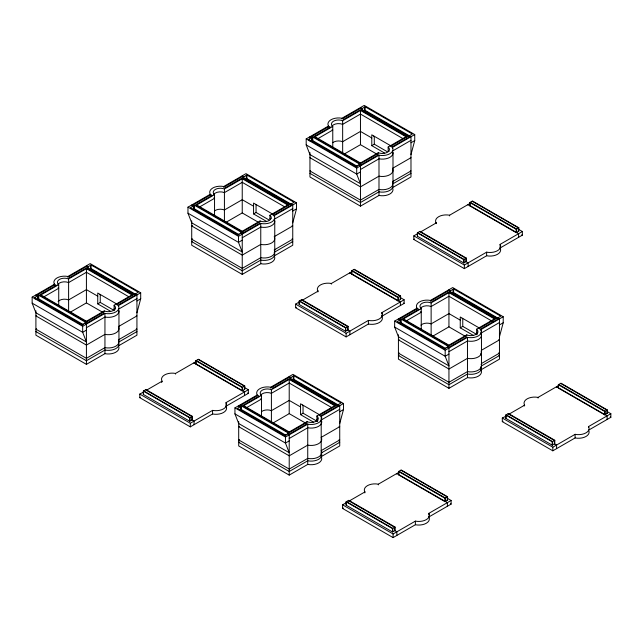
<?xml version="1.0" encoding="UTF-8"?>
<svg xmlns="http://www.w3.org/2000/svg" width="643" height="643" viewBox="0 0 643 643"><rect width="100%" height="100%" fill="white"/><g stroke="black" fill="none" stroke-linecap="round" stroke-linejoin="round"><path stroke-width="0.96" d="M136.935 312.779L140.696 298.802L140.696 292.774L90.181 263.614L67.893 276.474A10.626 6.133 0 0 0 56.986 277.953A10.626 6.133 0 0 0 54.43 284.246L54.43 285.154M292.75 222.824L296.503 208.846L296.503 202.818L245.988 173.65L223.708 186.518A10.626 6.133 0 0 0 212.801 187.997A10.626 6.133 0 0 0 210.245 194.29L210.245 194.966M410.981 154.561L414.735 140.584L414.735 134.556L364.219 105.396L341.939 118.256A10.626 6.133 0 0 0 331.032 119.735A10.626 6.133 0 0 0 328.477 126.028L328.477 126.711M339.729 423.528L343.483 409.551L343.483 403.523L292.967 374.363L270.687 387.231A10.626 6.133 0 0 0 259.78 388.702A10.626 6.133 0 0 0 257.224 395.003L257.224 395.678M499.458 336.739L503.212 322.762L503.212 316.734L452.696 287.566L430.416 300.434A10.626 6.133 0 0 0 419.509 301.913A10.626 6.133 0 0 0 416.953 308.206L416.953 308.881M32.15 297.114L82.666 326.274L82.666 332.302L86.419 341.947L35.904 312.779L32.15 303.142L32.15 297.114L54.43 284.246M187.965 207.159L238.481 236.319L238.481 242.347L242.234 251.984L191.718 222.824L187.965 213.179L187.965 207.159L210.245 194.29M306.189 138.896L356.704 168.064L356.704 174.084L360.466 183.729L309.95 154.561L306.189 144.924L306.189 138.896L328.477 126.028M243.279 177.147L242.234 176.544L224.335 186.88L225.589 187.603L242.234 177.99L288.988 204.988L272.343 214.601L273.596 215.317L291.496 204.988L290.451 204.386M38.725 295.241L34.577 297.637L81.749 324.876L85.897 322.481L38.725 295.241L38.725 298.858L83.325 324.611M91.121 264.996L87.151 267.287L134.323 294.518L138.293 292.235L91.121 264.996L91.121 268.613L135.721 294.365M194.54 205.286L190.392 207.681L237.564 234.92L241.712 232.525L194.54 205.286L194.54 208.903L239.14 234.655M246.928 175.041L242.966 177.331L290.138 204.562L294.108 202.272L246.928 175.041L246.928 178.658L290.676 203.911M312.771 137.031L308.616 139.427L355.796 166.658L359.943 164.262L312.771 137.031L312.771 140.64L357.371 166.392M365.16 106.778L361.197 109.069L408.369 136.308L412.332 134.017L365.16 106.778L365.16 110.395L364.533 110.757L364.533 107.14M40.919 295.619L40.919 294.944L58.73 284.656A7.081 4.091 0 0 1 59.494 279.4A7.081 4.091 0 0 1 68.608 278.958L86.419 268.67L131.928 294.944L131.928 295.619M196.726 205.664L196.726 204.988L214.545 194.7A7.081 4.091 0 0 1 215.309 189.444A7.081 4.091 0 0 1 224.423 189.002L242.234 178.714L287.743 204.988L287.743 205.664M314.957 137.401L314.957 136.726L332.769 126.446A7.081 4.091 0 0 1 333.54 121.181A7.081 4.091 0 0 1 342.655 120.739L360.466 110.451L405.966 136.726L405.966 137.401M38.725 298.858L37.575 299.525L37.575 295.909L35.904 294.944L35.904 295.619M90.494 265.358L90.494 268.975L91.121 268.613M194.54 208.903L193.39 209.57L193.39 205.953L191.718 204.988L191.718 205.664M246.301 175.402L246.301 179.019L246.928 178.658M312.771 140.64L311.622 141.307L311.622 137.69L309.95 136.726L309.95 137.401M43.877 296.849L58.73 288.273A7.081 4.091 0 0 1 58.127 287.694M199.684 206.893L214.545 198.317A7.081 4.091 0 0 1 213.942 197.731M317.915 138.639L332.769 130.055A7.081 4.091 0 0 1 332.174 129.476M36.53 315.552L35.904 315.914L86.419 345.074L104.946 334.384A10.626 6.133 0 0 0 115.603 333.05A10.626 6.133 0 0 0 118.609 326.998M192.345 225.597L191.718 225.958L242.234 255.118L260.761 244.42A10.626 6.133 0 0 0 271.667 242.95A10.626 6.133 0 0 0 274.223 236.648L292.75 225.958L292.123 225.597M310.577 157.334L309.95 157.696L360.466 186.864L378.992 176.166A10.626 6.133 0 0 0 389.899 174.687A10.626 6.133 0 0 0 392.455 168.394L410.981 157.696L410.355 157.334M36.53 328.806L35.904 329.168L86.419 358.336L104.946 347.638A10.626 6.133 0 0 0 115.603 346.304A10.626 6.133 0 0 0 118.609 340.26M192.345 238.85L191.718 239.212L242.234 268.38L260.761 257.682A10.626 6.133 0 0 0 271.667 256.203A10.626 6.133 0 0 0 274.223 249.91L292.75 239.212L292.123 238.85M310.577 170.588L309.95 170.95L360.466 200.118L378.992 189.42A10.626 6.133 0 0 0 389.899 187.949A10.626 6.133 0 0 0 392.455 181.647L410.981 170.95L410.355 170.588M36.53 331.217L35.904 331.579L86.419 360.747L104.946 350.049A10.626 6.133 0 0 0 115.603 348.715A10.626 6.133 0 0 0 118.609 342.663M192.345 241.262L191.718 241.623L242.234 270.783L260.761 260.094A10.626 6.133 0 0 0 271.667 258.615A10.626 6.133 0 0 0 274.223 252.321L292.75 241.623L292.123 241.262M310.577 172.999L309.95 173.361L360.466 202.529L378.992 191.831A10.626 6.133 0 0 0 389.899 190.352A10.626 6.133 0 0 0 392.455 184.059L410.981 173.361L410.355 172.999M70.834 311.895L86.419 302.901L102.776 312.337M226.649 221.939L242.234 212.937L257.875 221.972M344.881 153.677L360.466 144.683L376.814 154.119M117.034 304.179L97.744 293.047L97.744 303.874L100.252 302.427L113.104 309.854M272.849 214.223L253.559 203.084L253.559 213.918L256.059 212.471L268.919 219.898M390.253 145.487L371.783 134.829L371.783 145.656L374.29 144.209L387.15 151.635M40.919 294.944L86.419 321.219L104.23 310.931A7.081 4.091 0 0 0 113.345 310.489A7.081 4.091 0 0 0 114.116 305.224L131.928 294.944M196.726 204.988L242.234 231.255L260.045 220.975A7.081 4.091 0 0 0 269.16 220.533A7.081 4.091 0 0 0 269.923 215.268L287.743 204.988M314.957 136.726L360.466 163L378.277 152.713A7.081 4.091 0 0 0 387.391 152.27A7.081 4.091 0 0 0 388.155 147.014L405.966 136.726M82.666 326.274L104.946 313.414A10.626 6.133 0 0 0 115.853 311.935A10.626 6.133 0 0 0 118.408 305.642L140.696 292.774M238.481 236.319L260.761 223.459A10.626 6.133 0 0 0 271.667 221.98A10.626 6.133 0 0 0 274.223 215.678L296.503 202.818M356.704 168.064L378.992 155.196A10.626 6.133 0 0 0 389.899 153.717A10.626 6.133 0 0 0 392.455 147.424L414.735 134.556M115.177 308.23L114.116 308.841A7.081 4.091 0 0 1 114.952 309.749M270.526 219.472A7.081 4.091 0 0 0 269.923 218.885L270.984 218.274M86.419 327.721L104.946 317.031A10.626 6.133 0 0 0 115.603 315.697A10.626 6.133 0 0 0 118.609 309.645M118.408 309.259L136.935 298.561M242.234 237.765L260.761 227.067A10.626 6.133 0 0 0 271.667 225.597A10.626 6.133 0 0 0 274.223 219.295L292.75 208.605M360.466 169.503L378.992 158.813A10.626 6.133 0 0 0 389.899 157.334A10.626 6.133 0 0 0 392.455 151.041L410.981 140.343M86.419 330.132L82.666 332.302L32.15 303.142M136.935 300.972L140.696 298.802M242.234 240.177L238.481 242.347L187.965 213.179M292.75 211.008L296.503 208.846M360.466 171.914L356.704 174.084L306.189 144.924M410.981 142.754L414.735 140.584M118.408 326.612L136.935 315.914L136.308 315.552M118.408 339.866L136.935 329.168L136.308 328.806M118.408 342.277L136.935 331.579L136.308 331.217M35.904 310.81L35.904 335.196L86.419 364.356L104.946 353.666A10.626 6.133 0 0 0 115.603 352.332A10.626 6.133 0 0 0 118.609 346.28M118.408 345.894L136.935 335.196L136.935 294.944L135.263 293.98M191.718 220.854L191.718 245.24L242.234 274.4L260.761 263.71A10.626 6.133 0 0 0 271.667 262.231A10.626 6.133 0 0 0 274.223 255.93L292.75 245.24L292.75 204.988L291.078 204.024M309.95 152.592L309.95 176.978L360.466 206.146L378.992 195.448A10.626 6.133 0 0 0 389.899 193.969A10.626 6.133 0 0 0 392.455 187.676L410.981 176.978L410.981 136.726L365.16 110.395M143.341 391.065L145.945 389.554L192.289 416.31L192.289 419.686L189.677 421.189L143.341 394.44L143.341 391.065L189.677 417.813L192.289 416.31M195.834 360.755L198.446 359.244L244.782 386.001L244.782 389.377L242.17 390.88L195.834 364.131L195.834 360.755L242.17 387.504L244.782 386.001M299.148 301.101L301.76 299.598L348.096 326.355L348.096 329.73L345.492 331.233L299.148 304.477L299.148 301.101L345.492 327.858L348.096 326.355M351.649 270.799L354.253 269.288L400.597 296.045L400.597 299.421L397.985 300.924L351.649 274.167L351.649 270.799L397.985 297.548L400.597 296.045M417.379 232.846L419.992 231.335L466.328 258.092L466.328 261.468L463.716 262.971L417.379 236.222L417.379 232.846L463.716 259.603L466.328 258.092M469.872 202.537L472.484 201.026L518.829 227.783L518.829 231.159L516.216 232.662L469.872 205.913L469.872 202.537L516.216 229.294L518.829 227.783M226.047 406.215L248.335 393.355L248.335 389.738L226.047 402.598L226.047 406.215A10.626 6.133 0 0 1 223.491 412.517A10.626 6.133 0 0 1 212.584 413.988L190.304 426.856L139.788 397.687L139.788 394.079L143.678 391.981M147.022 389.899L162.068 381.211A10.626 6.133 0 0 1 164.624 374.917A10.626 6.133 0 0 1 175.531 373.438L196.404 361.382M381.862 315.359L381.862 316.26A10.626 6.133 0 0 1 379.306 322.553A10.626 6.133 0 0 1 368.399 324.032L346.119 336.9L295.603 307.732L295.603 304.115L299.357 301.945M301.671 300.611L317.883 291.255A10.626 6.133 0 0 1 320.439 284.953A10.626 6.133 0 0 1 331.346 283.483L351.986 271.563M500.093 246.647L500.093 247.997A10.626 6.133 0 0 1 497.537 254.298A10.626 6.133 0 0 1 486.63 255.769L464.342 268.637L413.827 239.477L413.827 235.86L417.588 233.69L417.588 234.365M421.061 231.681L436.115 222.992A10.626 6.133 0 0 1 438.671 216.699A10.626 6.133 0 0 1 449.578 215.22L470.451 203.172M143.341 394.44L143.646 390.88L189.99 417.637L189.99 421.012M195.834 364.131L196.252 360.514L242.588 387.263L242.588 390.639M299.148 304.477L299.461 300.924L345.805 327.681L345.805 331.049M351.649 274.167L352.067 270.558L398.403 297.307L398.403 300.683M417.379 236.222L417.693 232.662L464.029 259.418L464.029 262.794M469.872 205.913L470.29 202.296L516.634 229.053L516.634 232.42M139.788 397.687L140.495 397.286M295.603 307.732L296.302 307.33M413.827 239.477L414.534 239.067M139.788 394.079L190.304 423.239L212.584 410.371A10.626 6.133 0 0 0 223.491 408.9A10.626 6.133 0 0 0 226.047 402.598M295.603 304.115L346.119 333.283L368.399 320.415A10.626 6.133 0 0 0 379.306 318.944A10.626 6.133 0 0 0 381.862 312.643L404.142 299.783L404.142 303.392L381.862 316.26M413.827 235.86L464.342 265.02L486.63 252.16A10.626 6.133 0 0 0 497.537 250.682A10.626 6.133 0 0 0 500.093 244.388L522.373 231.52L522.373 235.137L500.093 247.997M234.944 407.863L285.452 437.031L285.452 443.051L289.213 452.696L238.698 423.528L234.944 413.891L234.944 407.863L257.224 395.003M241.519 405.998L237.371 408.393L284.544 435.624L288.691 433.229L241.519 405.998L241.519 409.615L286.119 435.359M293.907 375.745L289.945 378.036L337.117 405.275L341.087 402.984L293.907 375.745L293.907 379.362L338.507 405.114M243.705 406.376L243.705 405.693L261.524 395.413A7.081 4.091 0 0 1 262.288 390.148A7.081 4.091 0 0 1 271.402 389.706L289.213 379.426L334.714 405.693L334.714 406.376M394.665 321.074L445.181 350.234L445.181 356.262L448.943 365.899L398.427 336.739L394.665 327.094L394.665 321.074L416.953 308.206M241.519 409.615L240.369 410.274L240.369 406.657L238.698 405.693L238.698 406.376M291.93 380.511L293.907 379.362M449.987 291.062L448.943 290.459L431.043 300.795L432.297 301.519L448.943 291.906L495.697 318.904L479.051 328.517L480.305 329.24L498.204 318.904L497.16 318.301M246.663 407.606L261.524 399.03A7.081 4.091 0 0 1 260.921 398.443M401.24 319.201L397.093 321.596L444.273 348.836L448.42 346.44L401.24 319.201L401.24 322.818L445.848 348.57M453.636 288.956L449.674 291.247L496.846 318.478L500.809 316.187L453.636 288.956L453.636 292.573L498.237 318.317M403.434 319.579L403.434 318.904L421.245 308.616A7.081 4.091 0 0 1 422.017 303.359A7.081 4.091 0 0 1 431.131 302.917L448.943 292.629L494.443 318.904L494.443 319.579M401.24 322.818L400.099 323.485L400.099 319.868L398.427 318.904L398.427 319.579M453.01 289.318L453.01 292.935L453.636 292.573M406.392 320.809L421.245 312.233A7.081 4.091 0 0 1 420.651 311.654M239.325 426.301L238.698 426.663L289.213 455.831L307.74 445.133A10.626 6.133 0 0 0 318.647 443.654A10.626 6.133 0 0 0 321.203 437.361L339.729 426.663L339.102 426.301M399.054 339.512L398.427 339.874L448.943 369.034L467.469 358.344A10.626 6.133 0 0 0 478.119 357.01A10.626 6.133 0 0 0 481.133 350.957M239.325 439.563L238.698 439.925L289.213 469.085L307.74 458.387A10.626 6.133 0 0 0 318.647 456.916A10.626 6.133 0 0 0 321.203 450.614L339.729 439.925L339.102 439.563M239.325 441.974L238.698 442.336L289.213 471.496L307.74 460.798A10.626 6.133 0 0 0 318.647 459.327A10.626 6.133 0 0 0 321.203 453.026L339.729 442.336L339.102 441.974M273.629 422.652L289.213 413.65L305.57 423.094M399.054 352.766L398.427 353.128L448.943 382.296L467.469 371.598A10.626 6.133 0 0 0 478.119 370.264A10.626 6.133 0 0 0 481.133 364.211M399.054 355.177L398.427 355.539L448.943 384.707L467.469 374.009A10.626 6.133 0 0 0 478.119 372.675A10.626 6.133 0 0 0 481.133 366.623M432.241 336.498L448.943 326.853L465.291 336.297M319.82 414.936L300.538 403.796L300.538 414.631L303.038 413.184L317.329 421.43M479.549 328.139L460.259 317.007L460.259 327.834L462.767 326.387L477.058 334.641M243.705 405.693L289.213 431.967L307.024 421.679A7.081 4.091 0 0 0 316.139 421.245A7.081 4.091 0 0 0 316.903 415.981L334.714 405.693M285.452 437.031L307.74 424.163A10.626 6.133 0 0 0 318.647 422.684A10.626 6.133 0 0 0 321.203 416.391L343.483 403.523M317.964 418.979L316.903 419.598A7.081 4.091 0 0 1 317.939 420.844M403.434 318.904L448.943 345.17L466.754 334.89A7.081 4.091 0 0 0 475.868 334.448A7.081 4.091 0 0 0 476.632 329.184L494.443 318.904M289.213 438.478L307.74 427.78A10.626 6.133 0 0 0 318.647 426.301A10.626 6.133 0 0 0 321.203 420.008L339.729 409.31M445.181 350.234L467.469 337.374A10.626 6.133 0 0 0 478.376 335.895A10.626 6.133 0 0 0 480.932 329.602L503.212 316.734M289.213 440.889L285.452 443.051L234.944 413.891M339.729 411.721L343.483 409.551M477.693 332.19L476.632 332.801A7.081 4.091 0 0 1 477.476 333.709M448.943 351.681L467.469 340.983A10.626 6.133 0 0 0 478.376 339.512A10.626 6.133 0 0 0 480.932 333.211L480.932 332.085M481.88 332.664L499.458 322.521M448.943 354.092L445.181 356.262L394.665 327.094M499.458 324.932L503.212 322.762M481.88 350.017L499.458 339.874L498.831 339.512M481.88 363.279L499.458 353.128L498.831 352.766M238.698 421.567L238.698 445.945L289.213 475.113L307.74 464.415A10.626 6.133 0 0 0 318.647 462.936A10.626 6.133 0 0 0 321.203 456.643L321.203 416.391M321.203 456.643L339.729 445.945L339.729 405.693L338.057 404.728M481.88 365.69L499.458 355.539L498.831 355.177M398.427 334.77L398.427 359.156L448.943 388.316L467.469 377.626A10.626 6.133 0 0 0 478.376 376.147A10.626 6.133 0 0 0 480.932 369.854L480.932 368.045M480.932 369.854L499.458 359.156L499.458 318.904L497.786 317.939M346.127 501.813L348.739 500.31L395.075 527.059L395.075 530.435L392.471 531.946L346.127 505.189L346.127 501.813L392.471 528.57L395.075 527.059M398.628 471.504L401.232 470.001L447.576 496.75L447.576 500.125L444.964 501.636L398.628 474.88L398.628 471.504L444.964 498.261L447.576 496.75M428.841 516.064L428.841 516.972A10.626 6.133 0 0 1 426.285 523.265A10.626 6.133 0 0 1 415.378 524.744L393.09 537.604L342.582 508.444L342.582 504.827L346.336 502.657M348.651 501.323L364.862 491.959A10.626 6.133 0 0 1 367.418 485.666A10.626 6.133 0 0 1 378.325 484.187L398.965 472.275M346.127 505.189L346.44 501.636L392.785 528.385L392.785 531.761M398.628 474.88L399.046 471.263L445.382 498.02L445.382 501.395M342.582 508.444L343.282 508.034M505.856 415.024L508.468 413.513L554.805 440.27L554.805 443.646L552.192 445.149L505.856 418.392L505.856 415.024L552.192 441.773L554.805 440.27M558.349 384.715L560.961 383.204L607.305 409.961L607.305 413.336L604.693 414.839L558.349 388.083L558.349 384.715L604.693 411.464L607.305 409.961M607.506 411.769L610.85 413.698L610.85 417.307L588.57 430.175A10.626 6.133 0 0 1 586.014 436.468A10.626 6.133 0 0 1 575.107 437.947L552.819 450.815L502.304 421.647L502.304 418.03L506.322 416.013M508.38 414.526L524.592 405.17A10.626 6.133 0 0 1 527.147 398.869A10.626 6.133 0 0 1 538.054 397.398L558.454 385.615M505.856 418.392L506.17 414.839L552.506 441.596L552.506 444.972M558.349 388.083L558.767 384.474L605.111 411.223L605.111 414.598M502.304 421.647L503.011 421.245M342.582 504.827L393.09 533.987L415.378 521.127A10.626 6.133 0 0 0 426.285 519.648A10.626 6.133 0 0 0 428.841 513.355L451.121 500.487L451.121 504.104L428.841 516.972M502.304 418.03L552.819 447.198L575.107 434.33A10.626 6.133 0 0 0 586.014 432.86A10.626 6.133 0 0 0 588.57 426.558L610.85 413.698M362.138 108.53L360.466 107.566L360.466 108.241M361.511 108.892L360.466 108.289L342.566 118.617L343.82 119.341L360.466 109.736L407.22 136.726L390.574 146.339L391.828 147.062L409.728 136.726L408.683 136.123M364.533 110.757L409.133 136.509M402.397 138.277L360.466 114.068L342.655 124.356A7.081 4.091 0 0 0 331.909 126.261M373.631 136.139L374.29 136.517L374.29 144.209M371.783 137.964L360.466 131.421L342.655 141.709A7.081 4.091 0 0 0 332.777 142.666M472.171 201.211L518.515 227.968L518.515 231.335M519.038 229.591L522.373 231.52M371.783 145.656L384.643 153.082M521.746 234.775L522.373 235.137M312.249 137.329L311.204 136.726L329.103 126.39L330.357 127.113L313.704 136.726L360.466 163.724L377.111 154.111L378.365 154.834L360.466 165.171L359.421 164.568M358.794 164.929L360.466 165.894L360.466 206.146M356.535 166.875L311.935 141.122L311.935 137.514M419.574 231.576L465.91 258.333L465.91 261.709M466.014 261.645L468.104 262.85L468.104 266.467M450.606 290.7L448.943 289.736L448.943 290.419M453.01 292.935L497.61 318.679M243.906 176.785L242.234 175.82L242.234 176.503M246.301 179.019L290.909 204.763M492.241 321.243L448.943 296.246L431.131 306.526A7.081 4.091 0 0 0 420.385 308.439M284.166 206.54L242.234 182.331L224.423 192.611A7.081 4.091 0 0 0 213.677 194.524M462.108 318.309L462.767 318.687L462.767 326.387M460.259 320.134L448.943 313.599L431.131 323.887A7.081 4.091 0 0 0 420.924 325.141M255.408 204.394L256.059 204.771L256.059 212.471M253.559 206.218L242.234 199.684L224.423 209.972A7.081 4.091 0 0 0 214.545 210.928M560.648 383.389L606.992 410.138L606.992 413.513M460.259 327.834L473.119 335.26M610.223 416.945L610.85 417.307M353.939 269.473L400.284 296.222L400.284 299.598M400.806 297.854L404.142 299.783M253.559 213.918L266.419 221.345M403.515 303.03L404.142 303.392M400.726 319.507L399.681 318.904L417.58 308.568L418.826 309.291L402.18 318.904L448.943 345.894L465.588 336.289L466.842 337.012L448.943 347.341L447.898 346.738M447.271 347.099L448.943 348.064L448.943 388.316M445.012 349.053L400.412 323.3L400.412 319.684M194.017 205.591L192.972 204.988L210.872 194.652L212.126 195.376L195.48 204.988L242.234 231.978L258.88 222.374L260.134 223.097L242.234 233.425L241.189 232.822M240.562 233.184L242.234 234.148L242.234 274.4M238.304 235.137L193.704 209.385L193.704 205.768M508.05 413.754L554.387 440.511L554.387 443.887M554.491 443.823L556.581 445.028L556.581 448.645M301.342 299.839L347.678 326.596L347.678 329.972M347.783 329.907L349.872 331.113L349.872 334.73M290.885 377.497L289.213 376.533L289.213 377.208M290.258 377.859L289.213 377.256L271.314 387.592L272.568 388.308L289.213 378.703L335.967 405.693L319.322 415.306L320.576 416.029L338.475 405.693L337.43 405.09M337.888 405.476L293.28 379.724L293.28 376.107M88.091 266.741L86.419 265.776L86.419 266.459M331.145 407.244L289.213 383.043L271.402 393.323A7.081 4.091 0 0 0 260.656 395.228M87.464 267.102L86.419 266.499L68.52 276.836L69.774 277.559L86.419 267.946L133.181 294.944L116.528 304.557L117.782 305.28L135.681 294.944L134.636 294.341M90.494 268.975L135.094 294.727M128.351 296.495L86.419 272.286L68.608 282.574A7.081 4.091 0 0 0 57.862 284.479M302.387 405.106L303.038 405.484L303.038 413.184M300.538 406.931L289.213 400.396L271.402 410.676A7.081 4.091 0 0 0 261.524 411.633M99.593 294.357L100.252 294.735L100.252 302.427M400.919 470.178L447.263 496.935L447.263 500.31M97.744 296.182L86.419 289.639L68.608 299.927A7.081 4.091 0 0 0 58.111 301.495M447.785 498.558L451.121 500.487M300.538 414.631L313.39 422.049M450.494 503.742L451.121 504.104M198.132 359.429L244.469 386.178L244.469 389.554M244.991 387.809L248.335 389.738M97.744 303.874L110.604 311.3M247.708 392.994L248.335 393.355M240.996 406.296L239.952 405.693L257.851 395.365L259.105 396.088L242.459 405.693L289.213 432.691L305.859 423.078L307.113 423.801L289.213 434.138L288.168 433.535M287.542 433.896L289.213 434.861L289.213 475.113M285.283 435.841L240.683 410.097L240.683 406.48M38.202 295.547L37.157 294.944L55.057 284.608L56.311 285.331L39.665 294.944L86.419 321.942L103.065 312.329L104.319 313.053L86.419 323.389L85.374 322.786M84.755 323.148L86.419 324.104L86.419 364.356M82.489 325.093L37.889 299.341L37.889 295.724M348.321 500.551L394.657 527.3L394.657 530.676M394.762 530.62L396.852 531.825L396.852 535.434M145.527 389.795L191.871 416.551L191.871 419.927M191.976 419.863L194.057 421.069L194.057 424.685M607.096 419.477L607.096 415.868L556.581 386.7L556.581 387.375M604.693 411.464L604.693 414.839M588.57 426.558L588.57 427.241M575.107 434.33L575.107 437.947M552.819 447.198L552.819 450.815M552.192 441.773L552.192 445.149M538.054 397.398L538.054 398.073M524.592 405.17L524.592 405.846M518.62 237.307L518.62 233.69L468.104 204.522L468.104 205.205M516.216 229.294L516.216 232.662M500.093 244.388L500.093 245.964M486.63 252.16L486.63 255.769M481.47 334.85L481.47 365.457M480.932 329.602L480.932 330.727M480.932 353.055L480.932 354.711M480.932 366.912L480.932 367.587M476.632 329.184L476.632 334.73M467.469 337.374L467.469 377.626M466.754 334.89L466.754 335.566M464.342 265.02L464.342 268.637M463.716 259.603L463.716 262.971M450.301 290.885L450.301 292.694M449.578 215.22L449.578 215.895M448.943 292.629L448.943 326.853M448.943 345.17L448.943 346.079M447.367 506.274L447.367 502.657L396.852 473.497L396.852 474.172M444.964 498.261L444.964 501.636M436.115 222.992L436.115 223.668M431.131 302.917L431.131 335.485M430.416 300.434L430.416 301.334M428.841 513.355L428.841 514.705M421.245 308.616L421.245 329.586A7.081 4.091 0 0 1 420.651 329.007M415.378 521.127L415.378 524.744M400.388 305.562L400.388 301.945L349.872 272.785L349.872 273.685M397.985 297.548L397.985 300.924M392.994 152.672L392.994 183.287M393.09 533.987L393.09 537.604M392.455 147.424L392.455 148.099M392.471 528.57L392.471 531.946M388.155 147.014L388.155 150.623A7.081 4.091 0 0 1 388.999 151.531M381.862 312.643L381.862 314.001M378.992 155.196L378.992 195.448M378.277 152.713L378.277 153.396M378.325 484.187L378.325 484.87M368.399 320.415L368.399 324.032M364.862 491.959L364.862 492.868M361.824 108.707L361.824 110.516M360.466 110.451L360.466 144.683M360.466 163L360.466 163.901M346.119 333.283L346.119 336.9M345.492 327.858L345.492 331.233M342.655 120.739L342.655 153.307M341.939 118.256L341.939 118.939M332.769 126.446L332.769 147.416A7.081 4.091 0 0 1 332.174 146.829M331.346 283.483L331.346 284.158M317.883 291.255L317.883 291.93M316.903 415.981L316.903 421.527M309.243 139.065L309.243 140.865M307.74 424.163L307.74 464.415M307.024 421.679L307.024 422.363M290.572 377.674L290.572 379.483M289.213 379.426L289.213 413.65M289.213 431.967L289.213 432.868M274.762 220.935L274.762 251.542M274.223 215.678L274.223 216.361M271.402 389.706L271.402 422.274M270.687 387.231L270.687 388.131M269.923 215.268L269.923 218.885M261.524 395.413L261.524 416.383A7.081 4.091 0 0 1 260.921 415.796M260.761 223.459L260.761 263.71M260.045 220.975L260.045 221.65M244.573 395.517L244.573 391.909L194.057 362.74L194.057 363.416M243.593 176.97L243.593 178.778M242.234 178.714L242.234 212.937M242.234 231.255L242.234 232.163M242.17 387.504L242.17 390.88M224.423 189.002L224.423 221.57M223.708 186.518L223.708 187.418M214.545 194.7L214.545 215.67A7.081 4.091 0 0 1 213.942 215.092M212.584 410.371L212.584 413.988M190.304 423.239L190.304 426.856M189.677 417.813L189.677 421.189M175.531 373.438L175.531 374.113M162.068 381.211L162.068 381.886M143.542 391.909L143.542 392.584M118.955 310.89L118.955 341.497M118.408 305.642L118.408 306.317M114.116 305.224L114.116 310.77M104.946 313.414L104.946 353.666M104.23 310.931L104.23 311.606M87.778 266.925L87.778 268.734M86.419 268.67L86.419 302.901M86.419 321.219L86.419 322.119M68.608 278.958L68.608 311.525M67.893 276.474L67.893 277.382M58.73 284.656L58.73 305.626A7.081 4.091 0 0 1 58.127 305.047M35.204 297.275L35.204 299.083M364.444 492.651A10.626 6.133 0 0 1 364.782 491.799M256.806 395.686A10.626 6.133 0 0 1 256.951 395.26M161.554 382.328A10.626 6.133 0 0 1 161.65 381.894M53.916 285.363A10.626 6.133 0 0 1 54.358 284.085M327.962 127.145A10.626 6.133 0 0 1 328.203 126.285M435.841 223.25A10.626 6.133 0 0 1 436.284 222.414M416.527 308.889A10.626 6.133 0 0 1 416.873 308.045M524.166 405.854A10.626 6.133 0 0 1 524.318 405.428M209.827 194.974A10.626 6.133 0 0 1 209.972 194.548M317.61 291.512A10.626 6.133 0 0 1 318.06 290.676"/></g></svg>
